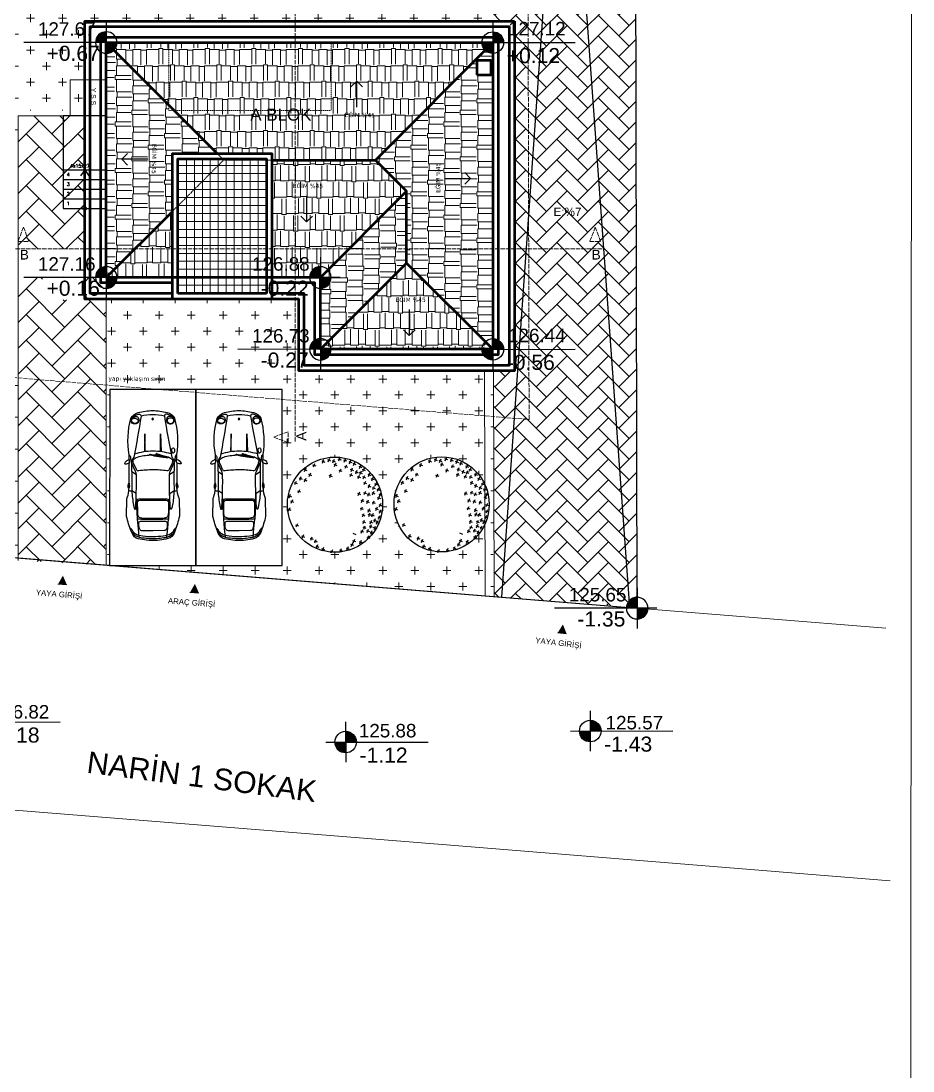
# Model space of a CAD drawing. Header units: millimetres. Extents: x 14753 to 45183, y 5640 to 19518.
# Drawn here: x 17329 to 17949, y 17179 to 17910 of the extents above; entities that cross this region are included whole.
import ezdxf
from ezdxf.enums import TextEntityAlignment as Align

# ---------------------------------------------------------------- set-up
doc = ezdxf.new("R2010")
doc.units = ezdxf.units.MM
doc.linetypes.add('ACAD_ISO02W100', pattern=[15, 12, -3])
doc.linetypes.add('HIDDEN', pattern=[0.375, 0.25, -0.125])
for name, color, linetype, lineweight in [('__ŞÜHEDAKONTROL', 30, 'Continuous', 50), ('CERCEVE', 66, 'Continuous', 0), ('DETAY', 171, 'Continuous', 0), ('Duvar', 1, 'Continuous', 50), ('Görüneyen', 250, 'HIDDEN', 0), ('İMARSINIRI', 7, 'Continuous', 0), ('k duvar', 255, 'Continuous', 50), ('k ic olcu', 254, 'Continuous', 18), ('k kot', 31, 'Continuous', 20), ('k merd izdş', 153, 'HIDDEN', 9), ('k merdiven', 41, 'Continuous', 25), ('k pencere', 4, 'Continuous', 25), ('k tarama', 252, 'Continuous', 9), ('k yazi', 253, 'Continuous', 15), ('k ıslak mekan tarama', 252, 'Continuous', 9), ('kesiklii çizgi', 244, 'ACAD_ISO02W100', 5), ('NKOT', 1, 'Continuous', 0), ('PARSEL_NO', 1, 'Continuous', 0), ('PARSELNOKTA', 30, 'Continuous', 0), ('SEMBOL', 1, 'Continuous', 0), ('TEF.', 252, 'Continuous', 9), ('YAZI_PARSEL_NO', 13, 'Continuous', 0)]:
    doc.layers.add(name, color=color, linetype=linetype, lineweight=lineweight)
for name, color, linetype in [('agac', 114, 'Continuous'), ('KADAS', 1, 'Continuous'), ('merdivenn', 20, 'Continuous'), ('PEYZAJ', 7, 'Continuous'), ('Standart', 7, 'Continuous'), ('tarama', 253, 'Continuous'), ('tefriş', 140, 'Continuous'), ('YAzı', 7, 'Continuous')]:
    doc.layers.add(name, color=color, linetype=linetype)
doc.styles.add('KERİME', font='swiss.ttf')
doc.styles.add('OLCU', font='romans.shx')
doc.styles.get("Standard").update_dxf_attribs({"font": 'arial.ttf'})

# ---------------------------------------------------------------- blocks, each defined once
blk = doc.blocks.new('KESİT')
at = {"layer": 'kesiklii çizgi', "color": 3}
for p, q in [((381040, 4552600), (381000, 4552585)), ((381060, 4552610), (381060, 4551290)), ((381000, 4552585), (381040, 4552570)), ((380303.4582181849, 4551890), (380288.4582181849, 4551850)), ((380318.4582181849, 4551850), (380303.4582181849, 4551890)), ((381895, 4551890), (381880, 4551850)), ((381910, 4551850), (381895, 4551890)), ((380281.0694272838, 4551829.461565935), (381920, 4551829.461565935)), ((381040, 4551320), (381000, 4551305)), ((381000, 4551305), (381040, 4551290))]:
    blk.add_line(p, q, dxfattribs=at)
for points in [[(381040, 4552570), (381040, 4552600)], [(380288.4582181849, 4551850), (380318.4582181849, 4551850)], [(381880, 4551850), (381910, 4551850)], [(381040, 4551290), (381040, 4551320)]]:
    blk.add_lwpolyline(points, dxfattribs=at)
for p in [(381090.5, 4552575), (381090.5, 4551295)]:
    blk.add_text('A', height=27, rotation=90, dxfattribs=at).set_placement(p)
for p in [(380293.4582181849, 4551799.5), (381885, 4551799.5)]:
    blk.add_text('B', height=27, dxfattribs=at).set_placement(p)
blk = doc.blocks.new('GHFJ')
at = {"layer": 'KADAS', "ltscale": 50}
h = blk.add_hatch(color=6, dxfattribs=at)
h.dxf.hatch_style = 1
h.paths.add_polyline_path([(253583.4755529258, 29982.04452967496), (253613.4754617725, 29982.01843314287, 0.4149357680584903), (253583.4755529258, 30012.09238710867)])
h = blk.add_hatch(color=6, dxfattribs=at)
h.dxf.hatch_style = 1
h.paths.add_polyline_path([(253553.475560818, 29982.07062627947, 0.4140011249988576), (253583.4755529258, 29952.09238710865), (253583.4755529258, 29982.04452967496)])
at = {"layer": 'KADAS', "color": 6, "ltscale": 50}
for p, q in [((253583.4755529258, 30038.39762684861), (253583.4755529258, 29925.78714736871)), ((253528.4598656367, 29982.09238710866), (253813.0412872344, 29981.84483341646))]:
    blk.add_line(p, q, dxfattribs=at)
blk.add_circle((253583.4755529258, 29982.09238710866), 30.00000000000799, dxfattribs=at)
blk = doc.blocks.new('şdfl')
at = {"layer": 'agac', "color": 114, "linetype": 'Continuous', "true_color": 0x139b48}
for p, q in [((28000.21136999906, -49485.92279646265), (28015.98682750106, -49492.23541258608)), ((28003.8879654019, -49497.64051060787), (28011.85065767357, -49479.05298424039)), ((28047.057545014, -49465.49048889007), (28062.83300251602, -49471.8031050135)), ((28050.73414041774, -49477.20820298609), (28058.69683268941, -49458.62067661862)), ((28077.71271784222, -49458.73883811307), (28093.4881753473, -49465.05145423655)), ((28081.38931324594, -49470.45655220909), (28089.35200551762, -49451.86902584162)), ((28101.91017210885, -49464.04730882889), (28117.68562961305, -49470.35992500156)), ((28105.5867675117, -49475.7650229741), (28113.54945978337, -49457.17749660663)), ((28109.91662419093, -49483.03643638953), (28125.69208169513, -49489.3490525622)), ((28113.59321959377, -49494.75415053473), (28121.55591186545, -49476.16662416726)), ((28131.74645367523, -49454.68576149214), (28147.52191117724, -49460.99837761557)), ((28135.42304907896, -49466.40347558816), (28143.38574135063, -49447.81594922068)), ((28160.08288877016, -49460.12898708921), (28175.85834627129, -49466.44160326184)), ((28163.75948417302, -49471.84670123443), (28171.72217644469, -49453.25917486695)), ((28166.18004874702, -49492.61793937757), (28181.9555062521, -49498.93055550106)), ((28169.85664415075, -49504.33565347359), (28177.81933642242, -49485.74812710611)), ((28187.37344752944, -49468.76720600687), (28203.14890503453, -49475.07982213036)), ((28191.05004293317, -49480.48492010289), (28199.01273520484, -49461.89739373542)), ((28208.66025786688, -49477.85576675498), (28224.43571536888, -49484.16838287841)), ((28212.33685327061, -49489.573480851), (28220.29954554228, -49470.98595448352)), ((28240.27225802055, -49493.73857864044), (28256.04771552256, -49500.05119476387)), ((28243.9488534234, -49505.45629278565), (28251.91154569199, -49486.86876641812)), ((27933.07568373282, -49565.72820768604), (27941.03837600537, -49547.14068126937)), ((27954.18408624813, -49508.96500064422), (27969.9595437532, -49515.27761676771)), ((27957.86068165096, -49520.68271478943), (27965.82337392352, -49502.09518837277)), ((27978.92892220644, -49535.6029858164), (27994.70437970845, -49541.91560193984)), ((27982.60551761017, -49547.32069991242), (27990.56820988184, -49528.73317354495)), ((28085.08710176724, -49540.99665730225), (28100.86255926924, -49547.30927342568)), ((28088.76369717097, -49552.71437139827), (28096.72638944264, -49534.1268450308)), ((28135.88979704616, -49513.589266426), (28151.66525454818, -49519.90188254943)), ((28139.56639244989, -49525.30698052201), (28147.52908472157, -49506.71945415455)), ((28192.1086970976, -49536.08549738097), (28207.88415459961, -49542.3981135044)), ((28195.78529250133, -49547.803211477), (28203.747984773, -49529.21568510951)), ((28195.9272813041, -49509.08584797468), (28211.7027388061, -49515.39846409811)), ((28199.60387670782, -49520.8035620707), (28207.56656897949, -49502.21603570323)), ((28220.30719613506, -49521.50415687543), (28236.08265363706, -49527.81677299886)), ((28223.98379153571, -49533.2218709714), (28231.94648380738, -49514.63434460392)), ((28232.22564397557, -49546.43292914852), (28248.00110147757, -49552.74554527195)), ((28235.90223937929, -49558.15064324455), (28243.86493165096, -49539.56311687707)), ((28241.8209915371, -49524.78782774304), (28257.59644904218, -49531.10044386653)), ((28245.49758693993, -49536.50554188825), (28253.46027921161, -49517.91801552078)), ((28257.60254809183, -49509.80222264297), (28273.37800559295, -49516.11483881559)), ((28259.3337421727, -49547.9613099305), (28275.10919967471, -49554.27392605392)), ((28261.27914349467, -49521.51993678818), (28269.24183576327, -49502.93241042065)), ((28263.01033757643, -49559.67902402652), (28270.9730298481, -49541.09149765904)), ((28286.07691924337, -49535.27001439186), (28301.85237674844, -49541.58263051534)), ((28289.7535146462, -49546.98772853706), (28297.71620691787, -49528.40020216959)), ((28306.85681965068, -49568.85626237083), (28314.81951191928, -49550.26873600331)), ((27904.06670871924, -49577.72647203026), (27919.84216622126, -49584.0390881537)), ((27907.74330412209, -49589.44418617547), (27915.70599639376, -49570.85665980799)), ((27929.39908832996, -49554.01049354082), (27945.17454583198, -49560.32310966426)), ((27954.82487949263, -49563.23380917013), (27970.60033699464, -49569.54642529356)), ((27958.50147489636, -49574.95152326615), (27966.46416716803, -49556.36399689868)), ((28264.61201088861, -49577.84036560991), (28280.38746839062, -49584.15298173334)), ((28268.28860628926, -49589.55807970588), (28276.25129856094, -49570.97055333841)), ((28286.08128178511, -49594.03876449364), (28301.85673929019, -49600.35138061713)), ((28289.75787718884, -49605.75647858966), (28297.72056946051, -49587.16895222219)), ((28303.18022424696, -49557.13854827482), (28318.95568174896, -49563.45116439824)), ((28309.64230535205, -49603.8471767854), (28325.41776285713, -49610.15979290889)), ((28313.31890075489, -49615.56489093061), (28321.28159302656, -49596.97736456314)), ((28321.92131177729, -49584.22687527732), (28337.69676927929, -49590.53949140075)), ((28325.59790718101, -49595.94458937334), (28333.56059945268, -49577.35706300587)), ((28336.47047868894, -49624.06835496706), (28344.43317096149, -49605.4808285504)), ((27874.23478969769, -49645.85676946885), (27890.01024719969, -49652.16938559229)), ((27877.91138510141, -49657.57448356488), (27885.87407737308, -49638.9869571974)), ((27921.71739541234, -49620.92452032033), (27937.49285291434, -49627.23713644376)), ((27925.39399081606, -49632.64223441635), (27933.35668308773, -49614.05470804888)), ((28232.9598487729, -49633.64103174397), (28248.73530627491, -49639.95364786741)), ((28236.63644417575, -49645.35874588919), (28244.59913644742, -49626.77121952172)), ((28264.43391286602, -49629.49927752677), (28280.20937037111, -49635.81189365026)), ((28268.11050826887, -49641.21699167198), (28276.07320054142, -49622.62946525532)), ((28283.44650997176, -49637.86798668197), (28299.22196747685, -49644.18060280545)), ((28287.12310537461, -49649.58570082718), (28295.08579764628, -49630.9981744597)), ((28307.68848874525, -49630.26172948009), (28323.46394624726, -49636.57434560353)), ((28311.36508414897, -49641.97944357611), (28319.32777641757, -49623.3919172086)), ((28332.7938832861, -49612.35064082186), (28348.5693407881, -49618.66325694528)), ((28336.16285989678, -49655.72952122898), (28351.93831739879, -49662.04213735242)), ((28339.83945530051, -49667.447235325), (28347.80214757218, -49648.85970895753)), ((28343.25700916201, -49639.16945811109), (28359.03246666402, -49645.48207423452)), ((28346.93360456573, -49650.88717220711), (28354.8962968374, -49632.29964583964)), ((27875.18756427699, -49727.23316178544), (27883.15025654866, -49708.64563541798)), ((27885.1073612065, -49673.98053501339), (27900.8828187085, -49680.29315113682)), ((27888.78395660934, -49685.6982491586), (27896.74664888101, -49667.11072279113)), ((28246.97441182253, -49710.94856752683), (28262.74986932761, -49717.26118365032)), ((28250.42807490077, -49669.72924189831), (28266.20353240586, -49676.04185802179)), ((28250.65100722537, -49722.66628167204), (28258.61369949704, -49704.07875530457)), ((28254.1046703045, -49681.44695599433), (28262.06736257618, -49662.85942962686)), ((28278.76450999572, -49675.17246749538), (28294.53996750079, -49681.48508361887)), ((28282.44110539856, -49686.8901816406), (28290.40379767023, -49668.30265527312)), ((28288.49374087471, -49732.29386184675), (28296.45643314638, -49713.70633547928)), ((28308.96571268945, -49680.03059643006), (28324.74117019145, -49686.34321255349)), ((28312.64230809317, -49691.74831052608), (28320.60500036484, -49673.16078415862)), ((28325.20560192129, -49712.20396167091), (28340.98105942549, -49718.51657784358)), ((28328.88219732413, -49723.92167581612), (28336.8448895958, -49705.33414944865)), ((28343.8978024074, -49693.43826658781), (28359.67325990853, -49699.75088276043)), ((28347.57439780718, -49705.15598073295), (28355.53709007885, -49686.56845436549)), ((27871.51096887415, -49715.51544764023), (27887.28642637527, -49721.82806381285)), ((28255.75523066398, -49745.46231966339), (28271.53068816905, -49751.77493578688)), ((28259.4318260677, -49757.18003375941), (28267.39451833937, -49738.59250739194)), ((28284.81714547099, -49720.57614775073), (28300.592602973, -49726.88876387416)), ((28287.63874039306, -49742.62551370155), (28303.41419789418, -49748.93812987417)), ((28291.3153357959, -49754.34322784676), (28299.27802806758, -49735.75570147929)), ((28304.6041093361, -49744.46948148184), (28320.3795668381, -49750.78209760528)), ((28308.28070473982, -49756.18719557786), (28316.24339701149, -49737.59966921039)), ((28319.15327624863, -49784.31096112239), (28327.11596851723, -49765.72343475487)), ((28339.12675341808, -49756.57220338422), (28354.90221092317, -49762.88481950771)), ((28342.80334882181, -49768.28991748024), (28350.76604109348, -49749.70239111277)), ((28343.99121395935, -49726.37756070654), (28359.76667146135, -49732.69017682997)), ((28347.66780936219, -49738.09527485175), (28355.63050163475, -49719.50774843509)), ((27911.5877537892, -49797.5463574765), (27927.36321129033, -49803.85897364913)), ((27915.26434919205, -49809.26407162172), (27923.22704146372, -49790.67654525425)), ((28252.93394554233, -49840.92363337016), (28260.896637814, -49822.33610700268)), ((28258.53230108051, -49780.42641363034), (28274.30775858252, -49786.73902975377)), ((28261.53635656472, -49809.58561771685), (28277.3118140698, -49815.89823384034)), ((28262.20889648423, -49792.14412772636), (28270.1715887559, -49773.55660135889)), ((28265.21295196757, -49821.30333186207), (28273.17564423924, -49802.71580549459)), ((28282.95268767085, -49838.67192416909), (28290.91537994252, -49820.08439780161)), ((28294.46574262463, -49803.55381853275), (28310.24120012971, -49809.86643465624)), ((28295.78312853174, -49781.63920741399), (28311.55858603682, -49787.95182353749)), ((28298.14233802835, -49815.27153262877), (28306.10503030003, -49796.6840062613)), ((28299.45972393547, -49793.35692151002), (28307.42241620714, -49774.76939514255)), ((28315.34310732697, -49811.33743097631), (28331.11856483206, -49817.65004709979)), ((28315.47668084491, -49772.59324702637), (28331.25213834691, -49778.9058631498)), ((28319.01970273071, -49823.05514507233), (28326.98239500238, -49804.46761870485)), ((28328.89497515467, -49782.7172463164), (28344.67043265975, -49789.02986243989)), ((28332.57157055752, -49794.43496046161), (28340.53426282919, -49775.84743409414)), ((27942.02030409237, -49855.36834663254), (27957.79576159437, -49861.68096275597)), ((27945.69689949609, -49867.08606072856), (27953.65959176776, -49848.49853436109)), ((27986.68567743152, -49867.15548153666), (28002.46113493265, -49873.46809770928)), ((27990.36227283438, -49878.87319568187), (27998.32496510605, -49860.28566931439)), ((28011.01265246903, -49892.46169800585), (28018.97534473764, -49873.87417163832)), ((28208.23246298642, -49842.07804688064), (28224.0079204915, -49848.39066300412)), ((28211.3660392424, -49891.23499667134), (28219.32873151407, -49872.64747030387)), ((28245.70622276224, -49896.22788043803), (28253.66891503392, -49877.64035407056)), ((28249.25735013861, -49829.20591927412), (28265.03280764368, -49835.51853539761)), ((28279.276092268, -49826.95421002388), (28295.05154977309, -49833.26682614736)), ((28281.64371705252, -49860.61335568633), (28297.41917455365, -49866.92597185895)), ((28285.32031245538, -49872.33106983154), (28293.28300472705, -49853.74354346407)), ((28298.28868937375, -49835.32291917907), (28314.06414687794, -49841.63553535175)), ((28301.96528477659, -49847.04063332428), (28309.92797704826, -49828.45310695681)), ((28007.3360570662, -49880.74398386064), (28023.1115145682, -49887.05659998407)), ((28015.93441534242, -49908.14789786147), (28031.70987284443, -49914.46051398489)), ((28019.61101074615, -49919.86561195749), (28027.57370301783, -49901.27808559001)), ((28046.7275242312, -49921.42081318713), (28062.5029817332, -49927.73342931057)), ((28050.40411963492, -49933.13852728315), (28058.36681190659, -49914.55100091568)), ((28093.25766516697, -49932.62285137961), (28109.03312266897, -49938.93546750304)), ((28096.93426056981, -49944.34056552481), (28104.89695284148, -49925.75303915734)), ((28139.01343934249, -49928.30026504534), (28154.78889684757, -49934.61288116882)), ((28142.69003474533, -49940.01797919055), (28150.652727017, -49921.43045282308)), ((28174.85346933378, -49918.48837587821), (28190.62892683579, -49924.80099200164)), ((28178.5300647375, -49930.20608997423), (28186.49275700917, -49911.61856360676)), ((28197.27520501312, -49898.55248737181), (28213.05066251512, -49904.86510349524)), ((28200.95180041684, -49910.27020146783), (28208.91449268851, -49891.68267510035)), ((28207.68944383955, -49879.51728252613), (28223.46490134464, -49885.82989864962)), ((28242.02962735852, -49884.51016634201), (28257.8050848636, -49890.82278246549))]:
    blk.add_line(p, q, dxfattribs=at)
at = {"layer": 'agac', "color": 114, "ltscale": 0.5, "true_color": 0x139b48}
blk.add_circle((28116.1889196448, -49693.43840897472), 247.3897722641481, dxfattribs=at)
blk = doc.blocks.new('VAZAR')
at = {"layer": 'tefriş'}
for points in [[(0, -151.5303475858236, 0.0739851903105556), (61.51843688404188, -142.0007158902299, 0.1539362587931615), (79.30194166112052, -117.231913570773, 0.0350688385310624), (95.52789469969501, -63.68980650696176), (94.46333548790064, -0.1978713563803467, 0.0807584165108365), (92.9892044269036, 5.561591237979879, -0.1112910233727), (86.8812468284632, 37.30942378107285, 0.222021996524792), (89.8384217740495, 42.35182860575149, 0.1559773100074705), (86.35179642496585, 57.30845680057246), (86.35179642496585, 130.1981977514951, 0.1152781190250178), (99.49455776411925, 126.1758672294381, 0.5413849342190323), (102.0739556247754, 129.5983535589621, 0.2739215211119355), (86.35179642496585, 142.5612251374332, -0.0449735964114498), (85.91710878102094, 159.98748453398, 0.1057741711324803), (79.17546411643707, 291.8789603756886, 0.2122011065521177), (52.43556559740318, 312.8493940080371, 0.0557230212421882), (0, 319.9995987303337, 0.0557230212421882), (-52.43556559740318, 312.8493940080371, 0.2122011065521177), (-79.17546411643707, 291.8789603756886, 0.1057741711324803), (-85.91710878102094, 159.98748453398, -0.0449735964114498), (-86.35179642496585, 142.5612251374332, 0.2739215211119355), (-102.0739556247754, 129.5983535589621, 0.5413849342190323), (-99.49455776411925, 126.1758672294381, 0.1152781190250178), (-86.35179642496585, 130.1981977514951), (-86.35179642496585, 57.30845680057973, 0.1559773100074705), (-89.8384217740495, 42.35182860575149, 0.222021996524792), (-86.88124682846681, 37.30942378107285, -0.1112910233727), (-92.9892044269036, 5.561591237979879, 0.0807584165108365), (-94.46333548790064, -0.1978713563803467), (-95.52789469969501, -63.68980650696176, 0.0350688385310624), (-79.30194166112052, -117.231913570773, 0.1539362587931615), (-61.51843688404188, -142.0007158902299, 0.0739851903105556)], [(-55.67534729820545, 274.1516755807024, -0.3182619743464457), (-74.34519660852675, 275.026088839455, -0.3366314812556886), (-77.99972057334163, 288.8577280210084, -0.1078628829749519), (-69.02230404222064, 296.5684682942156, -0.1762165634805785), (-57.66150133951304, 298.2378032515699, -0.2041981546474797), (-52.49750083210892, 294.6606566240371, -0.2340578110016906), (-50.98802296750363, 279.9546041837311, -0.1623527828482201)], [(-54.88088568167949, 277.1723772224432, -0.1633408899602356), (-64.09664096216146, 273.3567538821008, -0.2137216813668056), (-73.39184293310245, 276.7749173893244, -0.2437662755615029), (-76.56968939919534, 286.3934693326955, -0.2914807149054825), (-72.12070381785816, 291.4014762371225, -0.1584245277964777), (-57.10537847235172, 290.8450312513378, -0.5565478683967717)], [(55.67534729820545, 274.1516755807024, 0.3182619743464457), (74.34519660852675, 275.026088839455, 0.3366314812556886), (77.99972057334163, 288.8577280210084, 0.1078628829749519), (69.02230404222064, 296.5684682942156, 0.1762165634805785), (57.66150133951304, 298.2378032515699, 0.2041981546474797), (52.49750083210892, 294.6606566240371, 0.2340578110016906), (50.98802296750363, 279.9546041837311, 0.1623527828482201)], [(54.88088568167949, 277.1723772224432, 0.1633408899602356), (64.09664096216146, 273.3567538821008, 0.2137216813668056), (73.39184293310245, 276.7749173893244, 0.2437662755615029), (76.56968939919534, 286.3934693326955, 0.2914807149054825), (72.12070381785816, 291.4014762371225, 0.1584245277964777), (57.10537847235172, 290.8450312513378, 0.5565478683967717)], [(-74.32485277386513, 165.5827656128313, 0.3832625085128672), (-71.17496170699451, 166.6646966976986, 0.0544117148673345), (-69.23836220009254, 173.3776738985179, 0.1090621869194837), (-69.39353145542918, 181.0630117477048, 0.4004233046582855), (-74.82446464626264, 184.5563460251432, 0.3203324482439732), (-79.12020715294784, 178.3072216798973, 0.0597903696219521), (-78.67358045247602, 170.1456945711252, 0.1977880128031877)], [(-12.27153023326173, 161.83522824791, -0.0435658553842724), (-57.83383374171535, 149.2255921942051, -0.0849265008961438), (-50.4940105477981, 152.2740761494351, 0.0375079747656851), (-13.65640258388885, 163.6366033753293, -1.353736561596147)], [(-53.40224195530755, 149.0870240950389, 0.0669313259730039), (9.470967257995651, 159.3410146570022, 1.115799335615468), (8.22458161362374, 162.2509305130588, -0.0369621073311945), (-34.2910024590492, 152.8283444814005, 0.0245598555728212)], [(0, 0), (-50.22463676449479, 0, 0.3888232281356921), (-56.04883201354823, -4.742608691551137), (-55.59427452522139, -52.04402975434641, 0.0781720495829503), (-53.169963954766, -63.71777579724586, 0.1961080602020131), (-49.23046043454087, -67.96277509733773, 0.0968286921781771), (-30.44205648805655, -71.146524572403), (0, -71.146524572403), (30.44205648805291, -71.146524572403, 0.0968286921781771), (49.23046043454087, -67.96277509733773, 0.1961080602020131), (53.169963954766, -63.71777579724586, 0.0781720495829503), (55.59427452522139, -52.04402975434641), (56.0488320135446, -4.742608691551137, 0.3888232281356921), (50.22463676449113, 0)], [(0, -81.02557953392531), (-45.64255872016656, -81.02557953392531, 0.4075738009893291), (-51.40410972294922, -87.62047719606925), (-51.25280340512472, -96.40128772154276, 0.032810255522522), (-49.6640943390448, -106.9988176660772, 0.3110958498276821), (-40.67864366716821, -115.4232314174151), (0, -115.4232314174151), (40.67864366716821, -115.4232314174151, 0.3110958498276821), (49.66409433904118, -106.9988176660772, 0.032810255522522), (51.25280340512472, -96.40128772154276), (51.40410972294922, -87.62047719606925, 0.4075738009893291), (45.64255872016656, -81.02557953392531)]]:
    blk.add_lwpolyline(points, format="xyb", close=True, dxfattribs=at)
for points in [[(-79.17546411643707, 291.8789603756886, -0.1015353266198193), (-51.22891982229702, 307.0963331223174, -0.5229204480909821), (-42.31776542721128, 300.0743007902274, -0.0071012517971538), (-68.63698065289645, 150.874360175454, 0.2044953189674086), (-76.85659989230408, 131.3643235692798), (-76.09218035095546, 67.2341262912596), (-76.39001175481462, 28.39231285265123, 0.0387183591114744), (-70.36297735462358, -22.93688200032193, 0.0108412973432283), (-67.57579655385416, -35.64138845588604, 0.6480002279017537), (-63.39502601370987, -36.41605365715804, 0.0157530567207167), (-60.91753196857826, 5.880656983463267, 0.0144855066492335), (-59.83209412158611, 87.71994659982012, 0.0719160401919239), (-62.88932360294712, 99.32304996280436), (-76.85659989230408, 131.3643235692798)], [(-42.31776542721128, 300.0743007902274, -0.0518731793528202), (0, 304.8789316372713, -0.0518731793528202), (42.31776542720763, 300.0743007902274)], [(79.17546411643707, 291.8789603756886, 0.1015353266198193), (51.22891982229702, 307.0963331223174, 0.5229204480909821), (42.31776542720763, 300.0743007902274, 0.0071012517971538), (68.63698065289645, 150.874360175454, -0.2044953189674086), (76.85659989230044, 131.3643235692798), (76.09218035095546, 67.2341262912596), (76.39001175481462, 28.39231285265123, -0.0387183591114744), (70.36297735462358, -22.93688200032193, -0.0108412973432283), (67.57579655385416, -35.64138845588604, -0.6480002279017537), (63.39502601370623, -36.41605365715804, -0.0157530567207167), (60.91753196857826, 5.880656983463267, -0.0144855066492335), (59.83209412158249, 87.71994659982012, -0.0719160401919239), (62.88932360294712, 99.32304996280436), (76.85659989230044, 131.3643235692798)], [(-85.91710878102094, 159.98748453398, -0.2428455477298313), (-80.42607762814441, 148.9248811321231, 0.0664434812419611), (-78.64945555717715, 134.1978669667733, -0.284222032392841), (-76.85659989230408, 131.3643235692798, -0.284222032392841)], [(-33.91428748819817, 156.6408515608054, 0.0310831180355589), (-55.57167462217694, 151.589544398761, 0.1450304538680965), (-70.7736544111358, 141.6440330372206, 0.1907711780465577), (-67.85019731873035, 124.8244192507918), (-59.66451508035608, 106.6884867679837, 0.4008382871058461), (-50.6017966396721, 101.569474583368, -0.031828702491056), (0, 105.1184360832121, -0.031828702491056), (50.6017966396721, 101.569474583368, 0.4008382871058461), (59.66451508035608, 106.6884867679837), (67.85019731873035, 124.8244192507918, 0.1907711780465577), (70.7736544111358, 141.6440330372206, 0.1450304538680965), (55.57167462217694, 151.589544398761, 0.0667195154768874), (8.595170795295417, 159.0764043007148)], [(-66.428227084667, 162.503391481041, -0.0703124453225088), (0, 172.8638306528519, -0.0703124453225088), (66.428227084667, 162.503391481041)], [(-2.960940850574843, 159.1274953885804, 0.0277172385245533), (-22.77181413623839, 158.1609112023943, 0.1450304538680965)], [(85.91710878102094, 159.98748453398, 0.2428455477298313), (80.42607762814441, 148.9248811321231, -0.0664434812419611), (78.64945555717715, 134.1978669667733, 0.284222032392841), (76.85659989230044, 131.3643235692798, 0.284222032392841)], [(-76.39001175481462, 28.39231285265123, -0.1926129452193912), (-87.00209818075018, 30.17536026998278, -0.1926129452193912)], [(-60.45115556804375, 19.41833524833782), (-59.56241164006497, -17.66257339010917), (-57.59265855793273, -47.98399725253694), (-55.93877134503419, -73.39539615020476, 0.0168549032099826), (0, -74.87959646324451, 0.0168549032099826), (55.93877134503419, -73.39539615020476), (57.59265855793273, -47.98399725253694), (59.56241164006497, -17.66257339010917), (60.45115556804375, 19.41833524833782)], [(76.39001175481462, 28.39231285265123, 0.1926129452193912), (87.00209818075018, 30.17536026998278, 0.1926129452193912)], [(-55.99189662688877, -10.66732617369416, -0.2784105146716866), (-47.93359684916504, -6.115137883476563), (0, -6.115137883476563), (47.93359684916504, -6.115137883476563, -0.2784105146716866), (55.99189662688877, -10.66732617369416)], [(-83.36633536564112, -106.0801350659531, -0.1787420986955903), (-75.73315587191244, -112.3001058089576, 0.1286310288323437), (-64.65143387889111, -127.118023216266, 0.08919444660081699), (-36.65176026006885, -135.2276215838574, 0.0367759593135876), (0, -137.5881015661434, 0.0367759593135876), (36.6517602600652, -135.2276215838574, 0.08919444660081699), (64.65143387888747, -127.118023216266, 0.1286310288323437), (75.73315587191244, -112.3001058089576, -0.1787420986955903), (83.3663353656375, -106.0801350659531)], [(79.30194166112052, -117.231913570773, -0.211518008053376), (50.35310913096328, -138.5057110157431, -0.0478182990310047), (0, -143.8939821668609, -0.0478182990310047), (-50.3531091309669, -138.5057110157431, -0.211518008053376), (-79.30194166112052, -117.231913570773, -0.211518008053376)]]:
    blk.add_lwpolyline(points, format="xyb", dxfattribs=at)
for points in [[(-28.06381926972245, 170.8136567924812), (-28.06381926972245, 235.9436971274336), (-30.37154910984464, 170.4969790800678)], [(28.06381926972245, 170.8136567924812), (28.06381926972245, 235.9436971274336), (30.371549109841, 170.4969790800678)], [(-59.83209412158611, 87.71994659982012), (-76.46440906754653, 98.4618745843618)], [(59.83209412158249, 87.71994659982012), (76.46440906754653, 98.4618745843618)], [(-60.87233949046276, 19.03465073193365), (-76.38155609414025, 29.49506155605923)], [(60.87233949046276, 19.03465073193365), (76.38155609414025, 29.49506155605923)], [(-50.3531091309669, -138.5057110157431), (-53.21142244902876, -106.900569487705), (-55.93877134503419, -73.39539615020476)], [(50.35310913096328, -138.5057110157431), (53.21142244902876, -106.900569487705), (55.93877134503419, -73.39539615020476)]]:
    blk.add_lwpolyline(points, dxfattribs=at)
blk.add_circle((-0.1923194409209827, 289.451154467155), 2.953063001995422, dxfattribs=at)
for centre, radius, start, end in [((-119.0603916898362, 136.3797114444678), 33.28758500803899, 349.2980373095728, 10.70196269042802), ((119.0603916898362, 136.3797114444678), 33.28758500803899, 169.2980373095718, 190.7019626904269), ((-80.60817343518285, 46.60855621355586), 6.875436151824474, 139.4754959152319, 216.660025386154), ((-148.4770034938701, 48.94662232531118), 62.68541799249191, 349.3012937569425, 354.1004047985602), ((-148.4770034938701, 48.94662232531118), 62.68541799249191, 1.938607937225544, 7.665740641031101), ((-91.08256964187605, 46.96192808181513), 6.668528289358847, 318.0422786085707, 38.09324269281152), ((91.08256964187605, 46.96192808181513), 6.668528289358847, 141.9067573071883, 221.9577213914292), ((148.4770034938701, 48.94662232530388), 62.68541799249191, 172.3342593589688, 178.0613920627743), ((80.60817343517921, 46.60855621355586), 6.875436151824474, 323.3399746138458, 40.52450408476786), ((148.4770034938701, 48.94662232530388), 62.68541799249191, 185.8995952014396, 190.6987062430571)]:
    blk.add_arc(centre, radius, start, end, dxfattribs=at)
blk = doc.blocks.new('çatıv')
at = {"layer": 'k ic olcu'}
h = blk.add_hatch(color=0, dxfattribs=at)
h.dxf.hatch_style = 1
h.paths.add_polyline_path([(370394.1492341979, 4539635.75891309), (370380.2884591218, 4539611.486935125), (370405.2503515235, 4539610.107106249)])
h = blk.add_hatch(color=0, dxfattribs=at)
h.dxf.hatch_style = 1
h.paths.add_polyline_path([(370761.6120224828, 4539612.91930627), (370747.7893247383, 4539588.625623407), (370772.7533501267, 4539587.284938356)])
h = blk.add_hatch(color=0, dxfattribs=at)
h.dxf.hatch_style = 1
h.paths.add_polyline_path([(371785.8830826986, 4539499.912774851), (371771.1855449996, 4539476.138158436), (371796.0842532096, 4539473.889974842)])
at = {"layer": 'k tarama'}
h = blk.add_hatch(dxfattribs=at)
h.set_pattern_fill('AR-RSHKE', color=256, scale=0.15, angle=180)
h.set_pattern_definition([(180, (-17013.47122337256, -11283.02924990188), (-97.155, -45.71999999999998), [22.86, -19.05, 26.67, -11.43, 34.29, -15.24]), (180, (-17036.33122337254, -11284.93424990214), (-97.155, -45.71999999999998), [19.05, -72.39, 15.24, -22.86]), (180, (-17082.05122337257, -11280.17174990196), (-97.155, -45.71999999999998), [11.43, -118.11]), (270, (-17013.47122337256, -11283.02924990188), (32.38499999999999, -45.72000000000001), [43.815, -139.065]), (270, (-17036.33122337254, -11283.02924990188), (32.38499999999999, -45.72000000000001), [42.8625, -140.0175]), (270, (-17055.38122337253, -11283.02924990188), (32.38499999999999, -45.72000000000001), [40.005, -142.875]), (270, (-17082.05122337257, -11280.17174990196), (32.38499999999999, -45.72000000000001), [43.815, -139.065]), (270, (-17093.48122337257, -11280.17174990196), (32.38499999999999, -45.72000000000001), [43.815, -139.065]), (270, (-17127.77122337255, -11283.02924990188), (32.38499999999999, -45.72000000000001), [41.91, -140.97])])
h.paths.add_polyline_path([(370514.8534299164, 4541119.811133277), (370823.8534299164, 4540810.811133277), (370975.8534299164, 4540810.811133277), (370975.8534299164, 4540792.811133277), (371263.8534299164, 4540792.811133277), (371590.8534299164, 4541119.811133277)])
h = blk.add_hatch(dxfattribs=at)
h.set_pattern_fill('AR-RSHKE', color=256, scale=0.15, angle=270)
h.set_pattern_definition([(270, (-17013.47122337256, -11283.02924990188), (45.71999999999998, -97.15500000000002), [22.86, -19.05, 26.67, -11.43, 34.29, -15.24]), (270, (-17011.56622337259, -11305.88924990222), (45.71999999999998, -97.15500000000002), [19.05, -72.39, 15.24, -22.86]), (270, (-17016.32872337254, -11351.60924990196), (45.71999999999998, -97.15500000000002), [11.43, -118.11]), (0, (-17013.47122337256, -11283.02924990188), (45.72000000000001, 32.38499999999999), [43.815, -139.065]), (0, (-17013.47122337256, -11305.88924990222), (45.72000000000001, 32.38499999999999), [42.8625, -140.0175]), (0, (-17013.47122337256, -11324.93924990203), (45.72000000000001, 32.38499999999999), [40.005, -142.875]), (0, (-17016.32872337254, -11351.60924990196), (45.72000000000001, 32.38499999999999), [43.815, -139.065]), (0, (-17016.32872337254, -11363.03924990166), (45.72000000000001, 32.38499999999999), [43.815, -139.065]), (0, (-17013.47122337256, -11397.3292499017), (45.72000000000001, 32.38499999999999), [41.91, -140.97])])
h.paths.add_polyline_path([(371590.8534299164, 4541119.811133277), (371263.8534299164, 4540792.811133277), (371350.8534299164, 4540705.811133277), (371350.8534299164, 4540505.811133277), (371590.8534299164, 4540265.811133277), (371590.8534299164, 4540449.811133277)])
h.paths.add_polyline_path([(371545.8534299164, 4541029.811133277), (371545.8534299164, 4541069.811133277), (371585.8534299164, 4541069.811133277), (371585.8534299164, 4541029.811133277)], flags=16)
h.paths.add_polyline_path([(371555.8534299164, 4541039.811133277), (371555.8534299164, 4541059.811133277), (371575.8534299164, 4541059.811133277), (371575.8534299164, 4541039.811133277)], flags=0)
h.paths.add_polyline_path([(371555.8038684989, 4541049.848812392, -1), (371575.8038684989, 4541049.848812392, -1)], flags=0)
h.paths.add_polyline_path([(370698.8534299164, 4540810.811133277), (370823.8534299164, 4540810.811133277), (370703.8534299164, 4540930.811133277), (370688.8534299164, 4540930.811133277), (370688.8534299164, 4540945.811133277), (370514.8534299164, 4541119.811133277), (370514.8534299164, 4540465.811133277), (370698.8534299164, 4540649.811133277)])
h = blk.add_hatch(dxfattribs=at)
h.set_pattern_fill('AR-RSHKE', color=256, scale=0.15)
h.set_pattern_definition([(0, (-17013.47122337256, -11283.02924990188), (97.155, 45.72), [22.86, -19.05, 26.67, -11.43, 34.29, -15.24]), (0, (-16990.61122337257, -11281.12424990162), (97.155, 45.72), [19.05, -72.39, 15.24, -22.86]), (0, (-16944.89122337254, -11285.88674990181), (97.155, 45.72), [11.43, -118.11]), (90, (-17013.47122337256, -11283.02924990188), (-32.385, 45.72), [43.815, -139.065]), (90, (-16990.61122337257, -11283.02924990188), (-32.385, 45.72), [42.8625, -140.0175]), (90, (-16971.56122337258, -11283.02924990188), (-32.385, 45.72), [40.005, -142.875]), (90, (-16944.89122337254, -11285.88674990181), (-32.385, 45.72), [43.815, -139.065]), (90, (-16933.46122337255, -11285.88674990181), (-32.385, 45.72), [43.815, -139.065]), (90, (-16899.17122337257, -11283.02924990188), (-32.385, 45.72), [41.91, -140.97])])
h.paths.add_polyline_path([(370514.8534299164, 4540465.811133277), (370698.8534299164, 4540465.811133277), (370698.8534299164, 4540649.811133277)])
h.paths.add_polyline_path([(370975.8534299164, 4540792.811133277), (370975.8534299164, 4540465.811133277), (371110.8534299164, 4540465.811133277), (371350.8534299163, 4540705.811133277), (371263.8534299164, 4540792.811133277)])
h.paths.add_polyline_path([(371590.8534299164, 4540265.811133277), (371350.8534299164, 4540505.811133277), (371110.8534299164, 4540265.811133277)])
h = blk.add_hatch(dxfattribs=at)
h.set_pattern_fill('AR-RSHKE', color=256, scale=0.15, angle=89.99999999999997)
h.set_pattern_definition([(90, (-17013.47122337256, -11283.02924990188), (-45.71999999999995, 97.15500000000003), [22.86, -19.05, 26.67, -11.43, 34.29, -15.24]), (90, (-17015.37622337253, -11260.16924990155), (-45.71999999999995, 97.15500000000003), [19.05, -72.39, 15.24, -22.86]), (90, (-17010.61372337257, -11214.44924990181), (-45.71999999999995, 97.15500000000003), [11.43, -118.11]), (180, (-17013.47122337256, -11283.02924990188), (-45.72000000000001, -32.38499999999998), [43.815, -139.065]), (180, (-17013.47122337256, -11260.16924990155), (-45.72000000000001, -32.38499999999998), [42.8625, -140.0175]), (180, (-17013.47122337256, -11241.11924990173), (-45.72000000000001, -32.38499999999998), [40.005, -142.875]), (180, (-17010.61372337257, -11214.44924990181), (-45.72000000000001, -32.38499999999998), [43.815, -139.065]), (180, (-17010.61372337257, -11203.01924990211), (-45.72000000000001, -32.38499999999998), [43.815, -139.065]), (180, (-17013.47122337256, -11168.72924990207), (-45.72000000000001, -32.38499999999998), [41.91, -140.97])])
h.paths.add_polyline_path([(371110.8534299164, 4540465.811133277), (371110.8534299164, 4540265.811133277), (371350.8534299164, 4540505.811133277), (371350.8534299164, 4540705.811133277)])
at = {"layer": 'k ıslak mekan tarama'}
h = blk.add_hatch(dxfattribs=at)
h.set_pattern_fill('AR-HBONE', color=256, scale=0.5)
h.set_pattern_definition([(45, (376022.8591325535, 4526539.501710554), (0, 71.84204896855323), [152.4, -50.8]), (135, (376058.7801325535, 4526575.422710554), (7.105427357601002e-15, 71.84204896855323), [152.4, -50.8])])
h.paths.add_polyline_path([(370454.8534299164, 4540915.841164663), (370269.656300839, 4540915.841164663), (370269.656300839, 4540545.677619346), (370454.8534299164, 4540545.677619346)])
h.paths.add_polyline_path([(370514.853636765, 4540405.811133277), (370454.8534299164, 4540405.811133277), (370454.8534299164, 4540465.840748503), (370269.4928189761, 4540465.969869194), (370269.4928189761, 4539678.017626042), (370514.853636765, 4539665.020650133)])
h.paths.add_polyline_path([(370337.7774145594, 4540403.480052913), (370507.6825934293, 4540403.480052913), (370507.6825934293, 4540467.812247357), (370337.7774145594, 4540467.812247357)])
h = blk.add_hatch(dxfattribs=at)
h.set_pattern_fill('NET', color=256, scale=7)
h.set_pattern_definition([(0, (-17013.47122337256, -11283.02924990188), (0, 22.225), []), (90, (-17013.47122337256, -11283.02924990188), (-22.225, 1.360888755552496e-15), [])])
h.paths.add_polyline_path([(370960.8534299164, 4540792.811133277), (370841.8534299164, 4540792.811133277), (370713.8534299164, 4540664.811133277), (370713.8534299164, 4540420.811133277), (370960.8534299164, 4540420.811133277)])
h.paths.add_polyline_path([(370841.8534299164, 4540792.811133277), (370838.8534299164, 4540795.811133277), (370713.8534299164, 4540795.811133277), (370713.8534299164, 4540664.811133277)])
at = {"layer": 'tarama', "lineweight": 9}
h = blk.add_hatch(dxfattribs=at)
h.set_pattern_fill('AR-HBONE', color=8, scale=0.4)
h.set_pattern_definition([(45, (379037.4104982882, 4524311.803268156), (0, 57.47363917484259), [121.92, -40.64]), (135, (379066.1472982881, 4524340.540068156), (5.684341886080802e-15, 57.47363917484259), [121.92, -40.64])])
h.paths.add_polyline_path([(371650.8534299164, 4540205.811133277), (371592.3137510847, 4540205.811133277), (371594.128056024, 4539577.350077803), (371992.399179376, 4539546.717390824), (371985.2177435649, 4542874.083107111), (371584.6134389713, 4542873.139085534), (371589.5019093717, 4541179.811133277), (371650.8534299164, 4541179.811133277)])
at = {"layer": 'tarama', "lineweight": 9, "true_color": 0x136734}
h = blk.add_hatch(dxfattribs=at)
h.set_pattern_fill('CROSS', color=116, scale=7)
h.set_pattern_definition([(0, (351499.0198528725, 4529983.611352243), (44.45, 44.45), [22.225, -66.675]), (90, (351510.1323528725, 4529972.498852244), (-44.45, 44.45), [22.225, -66.675])])
h.paths.add_polyline_path([(370269.656300839, 4539694.834263786), (370269.656300839, 4540180.897129809), (369859.4823128345, 4540180.895239803), (369859.2977193588, 4540810.87204858), (370269.6890331262, 4540811.024579233), (370269.6235685517, 4540930.75509932), (370454.8530969737, 4540930.827962093), (370454.8537628591, 4541179.778822083), (371562.4627444548, 4541179.84344447), (371562.4627444548, 4541390.055625533), (369686.9025418593, 4541390.055625533), (369690.7267341635, 4539752.031174204)])
h = blk.add_hatch(dxfattribs=at)
h.set_pattern_fill('CROSS', color=116, scale=7)
h.set_pattern_definition([(0, (379016.224865008, 4524311.758292734), (44.45, 44.45), [22.225, -66.675]), (90, (379027.337365008, 4524300.645792734), (-44.45, 44.45), [22.225, -66.675])])
h.paths.add_polyline_path([(371590.995784179, 4540205.811133277), (371050.8534299164, 4540205.811133277), (371050.8534299164, 4540405.811133277), (370514.853636765, 4540405.811133277), (370514.853636765, 4539665.020650133), (370524.3468593638, 4539664.249506221), (370524.3943630959, 4540154.201404711), (370764.3943630959, 4540154.20140471), (371004.3943630958, 4540154.20140471), (371004.346854711, 4539664.201517564), (370764.346854711, 4539664.201517564), (370524.9376271788, 4539664.201517564), (371592.3296470266, 4539577.496202366)])
h.paths.add_polyline_path([(371284.0074278366, 4539833.313175102, -1), (371018.9668091799, 4539833.313175102, -1)], flags=16)
h.paths.add_polyline_path([(371580.8161380615, 4539834.114840583, -1), (371315.7755194048, 4539834.114840583, -1)], flags=16)
h.paths.add_polyline_path([(371206.73645096, 4539737.315511073), (371202.4710424378, 4539727.358653434), (371196.8924037659, 4539717.161986027), (371201.1578122881, 4539727.118843666)], flags=0)
h.paths.add_polyline_path([(371499.2797526626, 4539728.160318915), (371493.7011139907, 4539717.963651508), (371497.966522513, 4539727.920509147), (371503.5451611849, 4539738.117176554)], flags=0)
h.paths.add_polyline_path([(370518.5234587269, 4540171.886997886), (370683.3658488712, 4540170.984198893), (370683.5085656593, 4540197.042908152), (370518.6661755149, 4540197.945707144)], flags=24)
h.paths.add_polyline_path([(370933.7774145594, 4540203.480052913), (371088.9568094416, 4540203.480052913), (371088.9568094416, 4540267.812247357), (370933.7774145594, 4540267.812247357)], flags=24)
h.paths.add_polyline_path([(370911.1329249672, 4540274.44606596), (371090.5241255129, 4540274.44606596), (371090.5241255129, 4540331.923896791), (370911.1329249672, 4540331.923896791)], flags=24)
at = {"layer": 'DETAY'}
for p, q in [((369441.6368242629, 4539049.090489504), (371472.5809686087, 4538885.209053812)), ((371472.5809686087, 4538885.209053812), (372696.6095287182, 4538786.303978202))]:
    blk.add_line(p, q, dxfattribs=at)
at = {"layer": 'Duvar'}
for p, q in [((370514.8534299164, 4541119.811133277), (370823.8534299164, 4540810.811133277)), ((371263.8534299164, 4540792.811133277), (371590.8534299164, 4541119.811133277)), ((370975.8534299164, 4540792.811133277), (371263.8534299164, 4540792.811133277)), ((371263.8534299164, 4540792.811133277), (371350.8534299164, 4540705.811133277)), ((371110.8534299164, 4540465.811133277), (371350.8534299162, 4540705.811133277)), ((371350.8534299164, 4540505.811133277), (371350.8534299164, 4540705.811133277)), ((370698.8534299164, 4540649.811133277), (370514.8534299164, 4540465.811133277)), ((371110.8534299164, 4540265.811133277), (371350.8534299164, 4540505.811133277)), ((371350.8534299164, 4540505.811133277), (371590.8534299164, 4540265.811133277))]:
    blk.add_line(p, q, dxfattribs=at)
for points in [[(371650.8534299164, 4541179.811133277), (371650.8534299164, 4540449.811133277), (371650.8534299164, 4540205.811133277), (371050.8534299164, 4540205.811133277), (371050.8534299164, 4540405.811133277), (370454.8534299164, 4540405.811133277), (370454.8534299164, 4541179.811133277)], [(371545.8534299164, 4541029.811133277), (371585.8534299164, 4541029.811133277), (371585.8534299164, 4541069.811133277), (371545.8534299164, 4541069.811133277)]]:
    blk.add_lwpolyline(points, close=True, dxfattribs=at)
for points in [[(370698.8534299164, 4540420.811133277), (370469.8534299164, 4540420.811133277), (370469.8534299164, 4541164.811133277), (371635.8534299164, 4541164.811133277), (371635.8534299164, 4540449.811133277), (371635.8534299164, 4540220.811133277), (371065.8534299164, 4540220.811133277), (371065.8534299164, 4540420.811133277), (370975.8534299164, 4540420.811133277)], [(370698.8534299164, 4540450.811133277), (370499.8534299164, 4540450.811133277), (370499.8534299164, 4541134.811133277), (371605.8534299164, 4541134.811133277), (371605.8534299164, 4540449.811133277), (371605.8534299164, 4540250.811133277), (371095.8534299164, 4540250.811133277), (371095.8534299164, 4540450.811133277), (370975.8534299164, 4540450.811133277)], [(370698.8534299164, 4540465.811133277), (370514.8534299164, 4540465.811133277), (370514.8534299164, 4541119.811133277), (371590.8534299164, 4541119.811133277)], [(371590.8535333407, 4541119.763275955), (371590.8535333407, 4540449.763275955), (371590.8535333407, 4540265.763275955), (371110.8535333407, 4540265.763275955), (371110.8535333407, 4540465.763275955), (370514.8535333407, 4540465.763275955), (370514.8535333407, 4541119.763275955), (371590.8535333407, 4541119.763275955)], [(371590.8535333407, 4541119.763275955), (371590.8535333407, 4540449.763275955), (371590.8535333407, 4540265.763275955), (371110.8535333407, 4540265.763275955), (371110.8535333407, 4540465.763275955), (370514.8535333407, 4540465.763275955), (370514.8535333407, 4541119.763275955), (371590.8535333407, 4541119.763275955)], [(371590.8534299164, 4541119.811133277), (371590.8534299164, 4540449.811133277), (371590.8534299164, 4540265.811133277), (371110.8534299164, 4540265.811133277), (371110.8534299164, 4540465.811133277), (370975.8534299164, 4540465.811133277)], [(371590.8534299164, 4541119.811133277), (371590.8534299164, 4540810.811133277)], [(370698.8534299164, 4540405.811133277), (370698.8534299164, 4540810.811133277), (370975.8534299164, 4540810.811133277), (370975.8534299164, 4540405.811133277)], [(370713.8534299164, 4540420.811133277), (370713.8534299164, 4540795.811133277), (370960.8534299164, 4540795.811133277), (370960.8534299164, 4540420.811133277)], [(370960.8534299164, 4540420.811133277), (370713.8534299164, 4540420.811133277)]]:
    blk.add_lwpolyline(points, dxfattribs=at)
at = {"layer": 'Görüneyen', "ltscale": 10}
for p, q in [((370841.8534299164, 4540792.811133277), (370698.8534299164, 4540649.811133277)), ((370823.8534299164, 4540810.811133277), (370841.8534299164, 4540792.811133277)), ((370841.8534299172, 4540792.811133277), (370975.8534299164, 4540792.811133277))]:
    blk.add_line(p, q, dxfattribs=at)
at = {"layer": 'İMARSINIRI'}
for p, q in [((371986.59569939, 4542278.89095473), (371992.3995373972, 4539544.998127338)), ((371567.7938266307, 4540205.811133277), (371569.1236877667, 4539579.381205115)), ((371592.7938829655, 4540205.811133277), (371594.128056024, 4539577.350077803)), ((371992.3995373972, 4539544.998127338), (369670.769861003, 4539733.586193022)), ((372684.9143976547, 4539489.181355354), (371992.399651853, 4539544.998339531))]:
    blk.add_line(p, q, dxfattribs=at)
at = {"layer": 'k duvar', "color": 7, "lineweight": -3}
for points in [[(370524.3943630959, 4540154.201404711), (370524.3468547111, 4539664.201517564), (370764.346854711, 4539664.201517564), (370764.3943630959, 4540154.20140471)], [(370764.3943630959, 4540154.201404711), (370764.346854711, 4539664.201517564), (371004.346854711, 4539664.201517564), (371004.3943630958, 4540154.20140471)]]:
    blk.add_lwpolyline(points, close=True, dxfattribs=at)
at = {"layer": 'k ic olcu'}
blk.add_line((370514.853636765, 4540465.811133277), (370514.853636765, 4539665.020509113), dxfattribs=at)
blk.add_lwpolyline([(370454.8534299164, 4540915.841164663), (370269.656300839, 4540915.841164663), (370269.656300839, 4539678.017469751)], dxfattribs=at)
at = {"layer": 'k merd izdş'}
blk.add_lwpolyline([(370688.8534299164, 4541119.811133277), (371140.8534299164, 4541119.811133277), (371140.8534299164, 4540930.811133277), (370688.8534299164, 4540930.811133277)], close=True, dxfattribs=at)
at = {"layer": 'k merdiven'}
for p, q in [((370454.8597364421, 4540765.841164663), (370443.1668750356, 4540748.626841387)), ((370454.8597364421, 4540657.841164663), (370454.8597364421, 4540765.841164663)), ((370454.8597364421, 4540765.841164663), (370466.5525978486, 4540748.626841387))]:
    blk.add_line(p, q, dxfattribs=at)
for points in [[(370514.8597364421, 4540915.841164663), (370394.8597364421, 4540915.841164663), (370394.8597364421, 4540765.841164663), (370514.8597364421, 4540765.841164663), (370514.8597364421, 4540915.841164663)], [(370394.8597364421, 4540765.841164663), (370394.8597364421, 4540738.841164663), (370514.8597364421, 4540738.841164663), (370514.8597364421, 4540765.841164663)], [(370394.8597364421, 4540738.841164663), (370394.8597364421, 4540711.841164663), (370514.8597364421, 4540711.841164663), (370514.8597364421, 4540738.841164663)], [(370394.8597364421, 4540711.841164663), (370394.8597364421, 4540684.841164663), (370514.8597364421, 4540684.841164663), (370514.8597364421, 4540711.841164663)], [(370394.8597364421, 4540684.841164663), (370394.8597364421, 4540657.841164663), (370514.8597364421, 4540657.841164663), (370514.8597364421, 4540684.841164663)]]:
    blk.add_lwpolyline(points, dxfattribs=at)
blk.add_circle((370454.8597364421, 4540657.841164663), 5, dxfattribs=at)
at = {"layer": 'k pencere'}
for p, q in [((371212.1242474824, 4541012.363005503), (371195.9970294157, 4540996.518693733)), ((371212.1242474824, 4540939.990892117), (371212.1242474824, 4541012.363005503)), ((371212.1242474824, 4541012.363005503), (371228.2514655491, 4540996.518693733)), ((370557.9015375006, 4540794.834417225), (370573.7458492707, 4540810.961635292)), ((370630.2736508868, 4540794.834417225), (370557.9015375006, 4540794.834417225)), ((370557.9015375006, 4540794.834417225), (370573.7458492707, 4540778.707199158)), ((371528.4431681873, 4540741.787922), (371512.5988564173, 4540757.915140066)), ((371456.0710548012, 4540741.787922), (371528.4431681873, 4540741.787922)), ((371528.4431681873, 4540741.787922), (371512.5988564173, 4540725.660703933)), ((371072.6105359779, 4540693.16629218), (371072.6105359779, 4540620.794178794)), ((371072.6105359779, 4540620.794178794), (371056.4833179112, 4540636.638490564)), ((371072.6105359779, 4540620.794178794), (371088.7377540446, 4540636.638490564)), ((371358.4025648959, 4540376.20526911), (371358.4025648959, 4540303.833155724)), ((371358.4025648959, 4540303.833155724), (371342.2753468291, 4540319.677467494)), ((371358.4025648959, 4540303.833155724), (371374.5297829626, 4540319.677467494))]:
    blk.add_line(p, q, dxfattribs=at)
at = {"layer": 'k tarama', "elevation": 1.19869415867943e-05}
blk.add_lwpolyline([(370380.2884591218, 4539611.486935125), (370405.2503515235, 4539610.107106249)], dxfattribs=at)
at = {"layer": 'k tarama'}
for points in [[(370747.7893247383, 4539588.625623407), (370772.7533501267, 4539587.284938356)], [(371771.1855449996, 4539476.138158436), (371796.0842532096, 4539473.889974842)]]:
    blk.add_lwpolyline(points, dxfattribs=at)
at = {"layer": 'kesiklii çizgi'}
blk.add_lwpolyline([(371686.5964366176, 4542278.225246577), (371685.9131068734, 4542573.381661274), (369964.1502514003, 4542569.327896903), (369970.1247511622, 4540210.257662982), (371691.7080340431, 4540070.411740954)], close=True, dxfattribs=at)
at = {"layer": 'PARSELNOKTA'}
blk.add_point((371992.399651853, 4539544.998339531), dxfattribs=at)
at = {"layer": 'PEYZAJ', "color": 1}
blk.add_lwpolyline([(371616.1516202705, 4539575.466563999), (371790.6262971248, 4542046.435132075), (371971.2135460958, 4539546.672415402)], dxfattribs=at)
at = {"layer": 'SEMBOL'}
blk.add_lwpolyline([(370414.8534299164, 4540915.841164663), (370514.8534299164, 4540915.841164663), (370514.8534299164, 4541015.841164663), (370414.8534299164, 4541015.841164663)], close=True, dxfattribs=at)
at = {"layer": 'YAzı'}
blk.add_lwpolyline([(371986.59569939, 4542278.89095473), (371985.2177341264, 4542874.087183565), (369663.4506936796, 4542868.620753345), (369670.7698604858, 4539733.586414571), (369670.7699795194, 4539733.586404976), (371992.3995373972, 4539544.998127338)], close=True, dxfattribs=at)
at = {"layer": '__ŞÜHEDAKONTROL', "lineweight": 100, "xscale": 0.535674163549654, "yscale": 0.535674163549654, "zscale": 0.535674163549654}
for p in [(356090.3711367735, 4566452.804228735), (356387.1798469984, 4566453.605894216)]:
    blk.add_blockref('şdfl', p, dxfattribs=at)
at = {"layer": 'KADAS', "xscale": -1, "rotation": 359.8761784909404}
for p in [(624032.9429914638, 4510589.771707272), (624032.9429914638, 4509935.771707272), (624628.9429914638, 4509935.771707272), (624628.9429914638, 4509735.771707272), (625510.50058608, 4509014.958950324)]:
    blk.add_blockref('GHFJ', p, dxfattribs=at)
at = {"layer": 'KADAS', "rotation": 0.1238215090595924}
for p in [(118072.7641786419, 4510589.771707419), (118072.7640752176, 4509735.771707272), (116638.6631470798, 4508698.080071563), (118343.8838517166, 4508672.855635733), (117663.0181979074, 4508642.215908601)]:
    blk.add_blockref('GHFJ', p, dxfattribs=at)
at = {"layer": 'Standart'}
blk.add_blockref('KESİT', (-10019.14646678354, -11283.78394658864), dxfattribs=at)
at = {"layer": 'TEF.', "lineweight": 18, "extrusion": (2.260045436565443e-11, 5.768047926892233e-14, -1), "xscale": 0.7679999999637104, "yscale": 0.7679999999637104, "zscale": -0.767999999963709, "rotation": 359.8077654556216}
for p in [(-370644.8656809171, 4539849.458798205, 4.012951059668418e-05), (-370884.865680917, 4539849.458798205, 4.013493470573194e-05)]:
    blk.add_blockref('VAZAR', p, dxfattribs=at)
at = {"layer": 'k ic olcu'}
blk.add_text('Y.S.S.', height=13.43468778473471, rotation=270, dxfattribs=at).set_placement((370472.582257262, 4540993.695668004))
at = {"layer": 'k kot', "lineweight": 0}
blk.add_text('A BLOK', height=33.74999910593033, dxfattribs=at).set_placement((370915.7333922385, 4540902.355435952))
at = {"layer": 'k yazi', "char_height": 12}
for s, width, insert, attachment_point, rotation in [('{\\fVerdana|b0|i0|c162|p34;EĞİM %45}', 153.7632020074525, (371262.792121283, 4540911.6383128), 9, 359.68620902185677), ('{\\fVerdana|b0|i0|c162|p34;EĞİM %45}', 153.7632020074525, (370654.1285293496, 4540838.427503595), 1, 269.68620902185677), ('{\\fVerdana|b0|i0|c162|p34;EĞİM %45}', 153.7632020074525, (371432.2161763383, 4540785.38100837), 3, 90.31379097814325), ('{\\fVerdana|b0|i0|c162|p34;EĞİM %45}', 153.7632020074525, (371118.2077953904, 4540714.12134454), 9, 359.68620902185677), ('{\\fVerdana|b0|i0|c162|p34;EĞİM %45}', 153.7632020074525, (371403.9998243083, 4540397.16032147), 9, 359.68620902185677), ('{\\fVerdana|b0|i0|c162|p34;yapı yaklaşım sınırı}', 232.386526648385, (370678.8756036846, 4540174.065250339), 9, 359.68620902185677)]:
    blk.add_mtext_dynamic_manual_height_columns(s, width=width, gutter_width=12.5, heights=[0], dxfattribs=dict(at, insert=insert, attachment_point=attachment_point, rotation=rotation))
at = {"layer": 'merdivenn', "style": 'OLCU'}
for s, p in [('4', (370404.9853474273, 4540747.920818781)), ('4x15x27', (370414.1438884833, 4540771.841768633)), ('3', (370404.9853474273, 4540720.920818781)), ('2', (370404.9853474273, 4540693.920818781)), ('1', (370404.9853474273, 4540666.920818781))]:
    blk.add_text(s, height=9.46625799240225, dxfattribs=at).set_placement(p)
at = {"layer": 'NKOT'}
for s, p in [('127.67', (370324.7125634392, 4541138.690779465, 25125.99945068359)), ('127.12', (371633.2152690311, 4541139.676136853)), ('127.16', (370324.7125634392, 4540484.690779465, 25125.99945068359)), ('126.88', (370920.7125634392, 4540484.690779465, 25125.99945068359)), ('126.73', (370920.7125634392, 4540284.690779465, 25125.99945068359)), ('126.44', (371633.2152690311, 4540285.676136853)), ('125.65', (371802.2701580555, 4539563.878022517, 25125.99945068359)), ('126.82', (370196.097852221, 4539237.903873859, 12672.20001220703)), ('125.57', (371904.641978366, 4539207.708706158, 12556.50024414062)), ('125.88', (371217.9044196286, 4539185.302923459, 12609.89990234375))]:
    blk.add_text(s, height=37.5, dxfattribs=at).set_placement(p)
at = {"layer": 'NKOT', "lineweight": 0}
for s, p in [('+0.67', (370348.4994469668, 4541068.91831995, 590.3999328613281)), ('+0.12', (371629.5911143385, 4541062.528267574, 590.3999328613281)), ('+0.16', (370348.4994469668, 4540414.91831995, 590.3999328613281)), ('-0.22', (370944.4994469668, 4540414.91831995, 590.3999328613281)), ('-0.27', (370944.4994469668, 4540214.91831995, 590.3999328613281)), ('-0.56', (371629.5911143385, 4540208.528267574, 590.3999328613281)), ('-1.35', (371826.0570415831, 4539494.105563002, 590.3999328613281)), ('-0.18', (370195.4900827764, 4539170.884489186, 590.3999328613281)), ('-1.43', (371900.7107874132, 4539145.660053357, 590.3999328613281)), ('-1.12', (371219.8451336041, 4539115.020326224, 590.3999328613281))]:
    blk.add_text(s, height=41.99999868869781, dxfattribs=at).set_placement(p)
at = {"layer": 'PARSEL_NO'}
blk.add_text('NARİN 1 SOKAK', height=60.00000238418579, rotation=352.6432679098486, dxfattribs=at).set_placement((370458.2926423085, 4539087.336171943))
at = {"layer": 'PEYZAJ', "color": 1, "style": 'KERİME'}
blk.add_text('E:%%%7', height=23.38271890576385, dxfattribs=at).set_placement((371798.5609378227, 4540648.652665125, 0.01439029483402979), align=Align.MIDDLE)
at = {"layer": 'YAZI_PARSEL_NO', "color": 255, "lineweight": 0}
for s, rotation, p in [('YAYA GİRİŞİ', 355.3081486998755, (370318.5680487174, 4539581.407915868, 1.19869415867943e-05)), ('ARAÇ GİRİŞİ', 355.3979928356277, (370686.1161563841, 4539558.449858874)), ('YAYA GİRİŞİ', 353.3126640674324, (371708.4551898307, 4539448.226530029))]:
    blk.add_text(s, height=15.5647998046875, rotation=rotation, dxfattribs=at).set_placement(p)

msp = doc.modelspace()

# ---------------------------------------------------------------- linework, layer by layer
at = {"layer": 'CERCEVE'}
msp.add_lwpolyline([(15743.89469029517, 15672.61239645535), (15746.34393299454, 19462.61003346088), (17949.39353501565, 19462.6097901454), (17946.94429231628, 15672.61215313988)], close=True, dxfattribs=at)

# ---------------------------------------------------------------- block references
at = {"layer": 'k ic olcu', "xscale": 0.25, "yscale": 0.25, "zscale": 0.25}
msp.add_blockref('çatıv', (-75240.66757264228, -1117384.762363109), dxfattribs=at)

doc.saveas('drawing.dxf')
